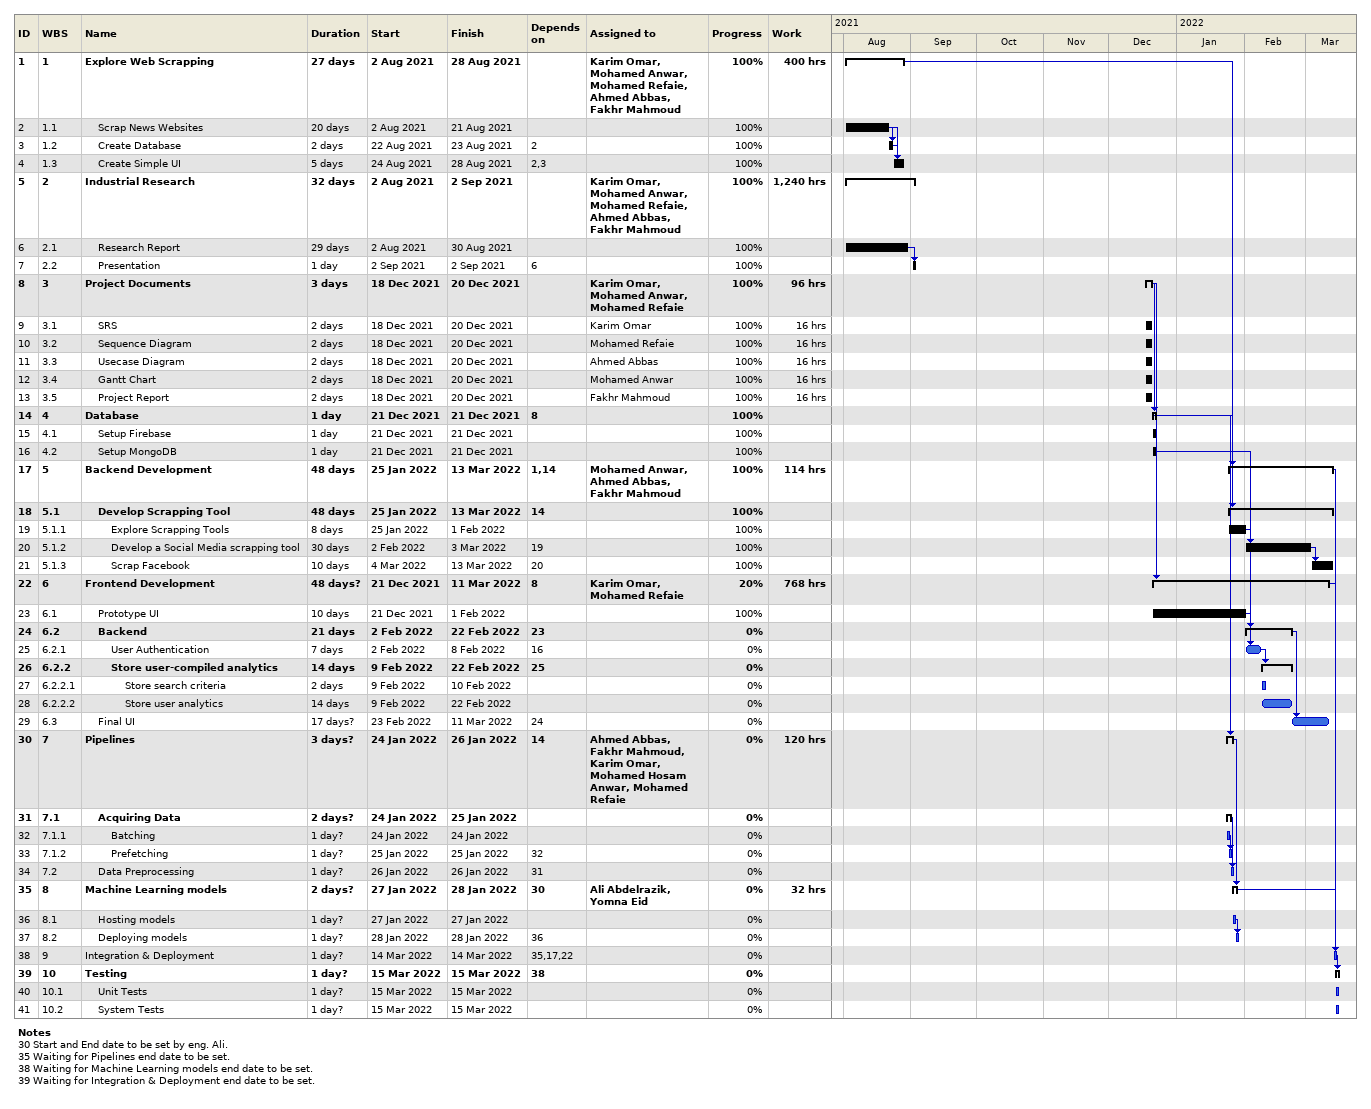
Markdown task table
| ID | WBS | Task | Duration | Start | Finish | Predecessors | Resources | % complete | Work (h) |
|---|---|---|---|---|---|---|---|---|---|
| 1 | 1 | **Explore Web Scrapping** | 27d | 2021-08-02 | 2021-08-28 |  | Karim Omar, Mohamed Anwar, Mohamed Refaie, Ahmed Abbas, Fakhr Mahmoud | 100 | 400 |
| 2 | 1.1 | Scrap News Websites | 20d | 2021-08-02 | 2021-08-21 |  |  | 100 |  |
| 3 | 1.2 | Create Database | 2d | 2021-08-22 | 2021-08-23 | 2 |  | 100 |  |
| 4 | 1.3 | Create Simple UI | 5d | 2021-08-24 | 2021-08-28 | 2, 3 |  | 100 |  |
| 5 | 2 | **Industrial Research** | 32d | 2021-08-02 | 2021-09-02 |  | Karim Omar, Mohamed Anwar, Mohamed Refaie, Ahmed Abbas, Fakhr Mahmoud | 100 | 1240 |
| 6 | 2.1 | Research Report | 29d | 2021-08-02 | 2021-08-30 |  |  | 100 |  |
| 7 | 2.2 | Presentation | 1d | 2021-09-02 | 2021-09-02 | 6 |  | 100 |  |
| 8 | 3 | **Project Documents** | 3d | 2021-12-18 | 2021-12-20 |  | Karim Omar, Mohamed Anwar, Mohamed Refaie | 100 | 96 |
| 9 | 3.1 | SRS | 2d | 2021-12-18 | 2021-12-20 |  | Karim Omar | 100 | 16 |
| 10 | 3.2 | Sequence Diagram | 2d | 2021-12-18 | 2021-12-20 |  | Mohamed Refaie | 100 | 16 |
| 11 | 3.3 | Usecase Diagram | 2d | 2021-12-18 | 2021-12-20 |  | Ahmed Abbas | 100 | 16 |
| 12 | 3.4 | Gantt Chart | 2d | 2021-12-18 | 2021-12-20 |  | Mohamed Anwar | 100 | 16 |
| 13 | 3.5 | Project Report | 2d | 2021-12-18 | 2021-12-20 |  | Fakhr Mahmoud | 100 | 16 |
| 14 | 4 | **Database** | 1d | 2021-12-21 | 2021-12-21 | 8 |  | 100 |  |
| 15 | 4.1 | Setup Firebase | 1d | 2021-12-21 | 2021-12-21 |  |  | 100 |  |
| 16 | 4.2 | Setup MongoDB | 1d | 2021-12-21 | 2021-12-21 |  |  | 100 |  |
| 17 | 5 | **Backend Development** | 48d | 2022-01-25 | 2022-03-13 | 1, 14 | Mohamed Anwar, Ahmed Abbas, Fakhr Mahmoud | 100 | 114 |
| 18 | 5.1 | **Develop Scrapping Tool** | 48d | 2022-01-25 | 2022-03-13 | 14 |  | 100 |  |
| 19 | 5.1.1 | Explore Scrapping Tools | 8d | 2022-01-25 | 2022-02-01 |  |  | 100 |  |
| 20 | 5.1.2 | Develop a Social Media scrapping tool | 30d | 2022-02-02 | 2022-03-03 | 19 |  | 100 |  |
| 21 | 5.1.3 | Scrap Facebook | 10d | 2022-03-04 | 2022-03-13 | 20 |  | 100 |  |
| 22 | 6 | **Frontend Development** | 48d? | 2021-12-21 | 2022-03-11 | 8 | Karim Omar, Mohamed Refaie | 20 | 768 |
| 23 | 6.1 | Prototype UI | 10d | 2021-12-21 | 2022-02-01 |  |  | 100 |  |
| 24 | 6.2 | **Backend** | 21d | 2022-02-02 | 2022-02-22 | 23 |  | 0 |  |
| 25 | 6.2.1 | User Authentication | 7d | 2022-02-02 | 2022-02-08 | 16 |  | 0 |  |
| 26 | 6.2.2 | **Store user-compiled analytics** | 14d | 2022-02-09 | 2022-02-22 | 25 |  | 0 |  |
| 27 | 6.2.2.1 | Store search criteria | 2d | 2022-02-09 | 2022-02-10 |  |  | 0 |  |
| 28 | 6.2.2.2 | Store user analytics | 14d | 2022-02-09 | 2022-02-22 |  |  | 0 |  |
| 29 | 6.3 | Final UI | 17d? | 2022-02-23 | 2022-03-11 | 24 |  | 0 |  |
| 30 | 7 | **Pipelines** | 3d? | 2022-01-24 | 2022-01-26 | 14 | Ahmed Abbas, Fakhr Mahmoud, Karim Omar, Mohamed Hosam Anwar, Mohamed Refaie | 0 | 120 |
| 31 | 7.1 | **Acquiring Data** | 2d? | 2022-01-24 | 2022-01-25 |  |  | 0 |  |
| 32 | 7.1.1 | Batching | 1d? | 2022-01-24 | 2022-01-24 |  |  | 0 |  |
| 33 | 7.1.2 | Prefetching | 1d? | 2022-01-25 | 2022-01-25 | 32 |  | 0 |  |
| 34 | 7.2 | Data Preprocessing | 1d? | 2022-01-26 | 2022-01-26 | 31 |  | 0 |  |
| 35 | 8 | **Machine Learning models** | 2d? | 2022-01-27 | 2022-01-28 | 30 | Ali Abdelrazik, Yomna Eid | 0 | 32 |
| 36 | 8.1 | Hosting models | 1d? | 2022-01-27 | 2022-01-27 |  |  | 0 |  |
| 37 | 8.2 | Deploying models | 1d? | 2022-01-28 | 2022-01-28 | 36 |  | 0 |  |
| 38 | 9 | Integration & Deployment | 1d? | 2022-03-14 | 2022-03-14 | 35, 17, 22 |  | 0 |  |
| 39 | 10 | **Testing** | 1d? | 2022-03-15 | 2022-03-15 | 38 |  | 0 |  |
| 40 | 10.1 | Unit Tests | 1d? | 2022-03-15 | 2022-03-15 |  |  | 0 |  |
| 41 | 10.2 | System Tests | 1d? | 2022-03-15 | 2022-03-15 |  |  | 0 |  |

Notes
- 30: Start and End date to be set by eng. Ali.
- 35: Waiting for Pipelines end date to be set.
- 38: Waiting for Machine Learning models end date to be set.
- 39: Waiting for Integration & Deployment end date to be set.
